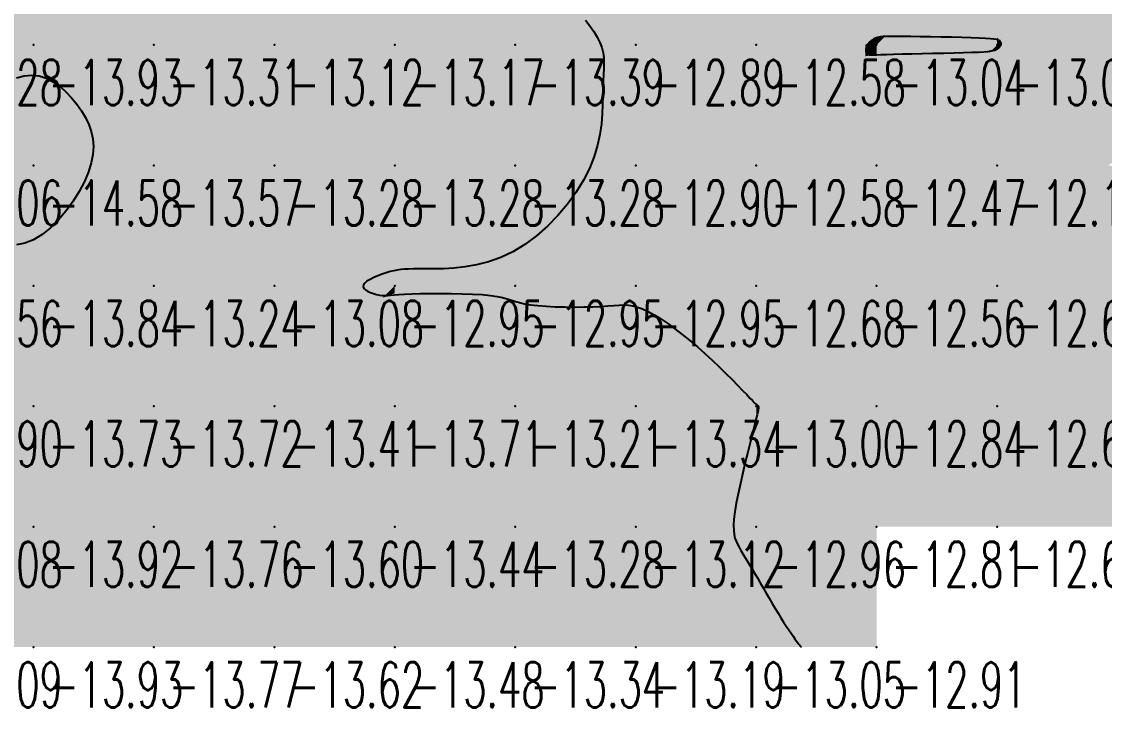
# Model space of a CAD drawing. Header units: millimetres. Extents: x 88261 to 90953, y 390274 to 392322.
# Drawn here: x 90019.3 to 90109.2, y 390362.2 to 390419.2 of the extents above; entities that cross this region are included whole.
import ezdxf
from ezdxf.enums import TextEntityAlignment as Align

# ---------------------------------------------------------------- set-up
doc = ezdxf.new("R2010")
doc.units = ezdxf.units.MM
doc.header["$LTSCALE"] = 25
for name, color, linetype in [('CN_03_00', 7, 'Continuous'), ('COTEAlt', 7, 'Continuous'), ('TN_COLORIAGE', 7, 'Continuous')]:
    doc.layers.add(name, color=color, linetype=linetype)
doc.styles.add('Simplex 1.0', font='Simplex.shx', dxfattribs={"width": 0.99, "height": 2.5})
doc.styles.get("Standard").update_dxf_attribs({"font": 'times.ttf'})

# ---------------------------------------------------------------- blocks, each defined once
blk = doc.blocks.new('COTE')
at = {"color": 0}
blk.add_point((0, 0), dxfattribs=at)
at = {"layer": 'COTEAlt'}
blk.add_attdef('ALT', text='', height=3.75, dxfattribs=at).set_placement((1.25, -1.25), align=Align.TOP_LEFT)

msp = doc.modelspace()

# ---------------------------------------------------------------- linework, layer by layer
at = {"layer": 'CN_03_00', "flags": 128}
for points, elevation in [([(90066.069, 390419.299), (90066.444, 390418.821), (90066.775, 390418.35), (90067.054, 390417.89), (90067.275, 390417.445), (90067.432, 390417.016), (90067.534, 390416.596), (90067.589, 390416.174), (90067.609, 390415.74), (90067.603, 390415.281), (90067.581, 390414.788), (90067.554, 390414.25), (90067.532, 390413.657), (90067.519, 390413), (90067.504, 390412.281), (90067.47, 390411.507), (90067.399, 390410.683), (90067.275, 390409.813), (90067.08, 390408.905), (90066.798, 390407.962), (90066.41, 390406.99), (90065.906, 390405.997), (90065.293, 390405.001), (90064.585, 390404.021), (90063.793, 390403.077), (90062.932, 390402.189), (90062.013, 390401.376), (90061.051, 390400.659), (90060.058, 390400.057), (90059.048, 390399.584), (90058.036, 390399.229), (90057.039, 390398.975), (90056.073, 390398.806), (90055.154, 390398.704), (90054.299, 390398.653), (90053.524, 390398.635), (90052.845, 390398.635), (90052.274, 390398.637), (90051.796, 390398.636), (90051.394, 390398.629), (90051.049, 390398.614), (90050.743, 390398.588), (90050.457, 390398.548), (90050.172, 390398.492), (90049.871, 390398.415), (90049.539, 390398.317), (90049.19, 390398.201), (90048.838, 390398.069), (90048.501, 390397.926), (90048.196, 390397.774), (90047.94, 390397.619), (90047.748, 390397.462), (90047.639, 390397.309), (90047.624, 390397.161), (90047.691, 390397.022), (90047.827, 390396.894), (90048.014, 390396.777), (90048.238, 390396.675), (90048.483, 390396.589), (90048.732, 390396.521), (90048.972, 390396.472), (90049.191, 390396.444), (90049.404, 390396.435), (90049.63, 390396.441), (90049.89, 390396.457), (90050.201, 390396.482), (90050.585, 390396.511), (90051.061, 390396.541), (90051.649, 390396.568), (90052.359, 390396.59), (90053.167, 390396.604), (90054.039, 390396.61), (90054.941, 390396.604), (90055.84, 390396.586), (90056.703, 390396.555), (90057.495, 390396.509), (90058.183, 390396.446), (90058.745, 390396.365), (90059.201, 390396.271), (90059.583, 390396.167), (90059.924, 390396.058), (90060.255, 390395.949), (90060.609, 390395.843), (90061.017, 390395.746), (90061.512, 390395.661), (90062.115, 390395.593), (90062.809, 390395.541), (90063.567, 390395.505), (90064.362, 390395.483), (90065.167, 390395.476), (90065.953, 390395.481), (90066.696, 390395.498), (90067.366, 390395.527), (90067.944, 390395.565), (90068.443, 390395.604), (90068.879, 390395.634), (90069.274, 390395.647), (90069.645, 390395.631), (90070.012, 390395.579), (90070.393, 390395.479), (90070.808, 390395.323), (90071.271, 390395.104), (90071.779, 390394.825), (90072.325, 390394.49), (90072.902, 390394.105), (90073.502, 390393.677), (90074.118, 390393.209), (90074.743, 390392.708), (90075.37, 390392.179), (90075.99, 390391.629), (90076.597, 390391.069), (90077.181, 390390.511), (90077.733, 390389.968), (90078.246, 390389.454), (90078.711, 390388.98), (90079.119, 390388.559), (90079.461, 390388.204), (90079.733, 390387.923), (90079.94, 390387.711), (90080.092, 390387.558), (90080.199, 390387.453), (90080.269, 390387.388), (90080.312, 390387.35), (90080.337, 390387.332), (90080.354, 390387.323), (90080.37, 390387.314), (90080.387, 390387.303), (90080.403, 390387.287), (90080.417, 390387.265), (90080.428, 390387.236), (90080.435, 390387.196), (90080.438, 390387.146), (90080.435, 390387.082), (90080.426, 390387.002), (90080.407, 390386.893), (90080.374, 390386.743), (90080.327, 390386.536), (90080.26, 390386.261), (90080.171, 390385.902), (90080.057, 390385.447), (90079.914, 390384.882), (90079.743, 390384.2), (90079.55, 390383.424), (90079.344, 390382.584), (90079.137, 390381.711), (90078.938, 390380.833), (90078.755, 390379.981), (90078.6, 390379.185), (90078.481, 390378.475), (90078.407, 390377.873), (90078.375, 390377.37), (90078.381, 390376.951), (90078.421, 390376.599), (90078.491, 390376.297), (90078.586, 390376.03), (90078.703, 390375.78), (90078.837, 390375.533), (90078.985, 390375.273), (90079.146, 390374.999), (90079.318, 390374.708), (90079.503, 390374.4), (90079.698, 390374.074), (90079.905, 390373.73), (90080.121, 390373.367), (90080.348, 390372.983), (90080.583, 390372.58), (90080.825, 390372.161), (90081.072, 390371.733), (90081.322, 390371.303), (90081.572, 390370.874), (90081.82, 390370.454), (90082.064, 390370.049), (90082.301, 390369.664), (90082.529, 390369.304), (90082.747, 390368.972), (90082.952, 390368.667), (90083.143, 390368.392), (90083.316, 390368.146), (90083.471, 390367.931), (90083.605, 390367.748), (90083.716, 390367.597), (90083.803, 390367.479), (90083.869, 390367.39), (90083.916, 390367.327), (90083.947, 390367.284), (90083.967, 390367.258), (90083.976, 390367.245), (90083.98, 390367.24), (90083.98, 390367.239)], -13), ([(90018.844, 390414.499), (90019.468, 390414.663), (90020.097, 390414.727), (90020.715, 390414.661), (90021.313, 390414.474), (90021.888, 390414.183), (90022.434, 390413.806), (90022.946, 390413.358), (90023.42, 390412.857), (90023.851, 390412.32), (90024.235, 390411.764), (90024.565, 390411.202), (90024.836, 390410.632), (90025.04, 390410.047), (90025.171, 390409.442), (90025.221, 390408.81), (90025.185, 390408.145), (90025.054, 390407.441), (90024.823, 390406.691), (90024.487, 390405.896), (90024.057, 390405.075), (90023.546, 390404.254), (90022.968, 390403.461), (90022.337, 390402.719), (90021.666, 390402.056), (90020.968, 390401.498), (90020.258, 390401.07), (90019.547, 390400.791), (90018.839, 390400.654)], -14)]:
    msp.add_lwpolyline(points, dxfattribs=dict(at, elevation=elevation))
at = {"layer": 'CN_03_00', "elevation": -13, "flags": 128}
msp.add_lwpolyline([(90092.357, 390416.493), (90093.159, 390416.512), (90094.027, 390416.529), (90094.925, 390416.547), (90095.821, 390416.565), (90096.681, 390416.585), (90097.472, 390416.605), (90098.159, 390416.627), (90098.719, 390416.651), (90099.159, 390416.677), (90099.495, 390416.705), (90099.745, 390416.735), (90099.925, 390416.767), (90100.052, 390416.801), (90100.141, 390416.837), (90100.211, 390416.876), (90100.275, 390416.917), (90100.334, 390416.959), (90100.388, 390417.003), (90100.438, 390417.047), (90100.481, 390417.092), (90100.518, 390417.137), (90100.548, 390417.181), (90100.571, 390417.224), (90100.585, 390417.267), (90100.593, 390417.307), (90100.593, 390417.347), (90100.587, 390417.386), (90100.576, 390417.425), (90100.559, 390417.462), (90100.539, 390417.5), (90100.515, 390417.538), (90100.485, 390417.575), (90100.435, 390417.613), (90100.348, 390417.649), (90100.206, 390417.685), (90099.993, 390417.719), (90099.691, 390417.752), (90099.282, 390417.782), (90098.751, 390417.809), (90098.087, 390417.834), (90097.318, 390417.855), (90096.476, 390417.874), (90095.597, 390417.891), (90094.715, 390417.904), (90093.864, 390417.916), (90093.078, 390417.925), (90092.392, 390417.931), (90091.831, 390417.936), (90091.387, 390417.937), (90091.042, 390417.934), (90090.78, 390417.926), (90090.583, 390417.912), (90090.434, 390417.89), (90090.316, 390417.86), (90090.211, 390417.82), (90090.107, 390417.771), (90090.001, 390417.711), (90089.896, 390417.643), (90089.794, 390417.567), (90089.698, 390417.483), (90089.61, 390417.393), (90089.532, 390417.297), (90089.465, 390417.197), (90089.413, 390417.093), (90089.376, 390416.988), (90089.353, 390416.884), (90089.345, 390416.784), (90089.352, 390416.691), (90089.373, 390416.608), (90089.409, 390416.538), (90089.461, 390416.482), (90089.529, 390416.444), (90089.627, 390416.421), (90089.769, 390416.411), (90089.97, 390416.412), (90090.244, 390416.421), (90090.606, 390416.436), (90091.071, 390416.454), (90091.652, 390416.474), (90092.357, 390416.493)], close=True, dxfattribs=at)
at = {"layer": 'TN_COLORIAGE', "color": 221}
for points in [[(90018.291, 390417.239, -13.461), (90013.632, 390420.623, -13.461), (90020.249, 390417.239, -13.461), (90020.249, 390427.239, -13.461)], [(90020.249, 390417.239, -13), (90030.246, 390427.237, -13), (90020.249, 390427.239, -13), (90030.244, 390427.239, -13)], [(90020.249, 390417.239, -13), (90030.246, 390427.237, -13), (90030.249, 390417.239, -13), (90030.249, 390427.232, -13)], [(90036.069, 390423.06, -13.309), (90030.249, 390427.232, -13.309), (90030.249, 390417.239, -13.309)], [(90060.249, 390417.239, -13), (90060.249, 390424.591, -13), (90050.249, 390417.239, -13), (90055.704, 390422.694, -13)], [(90064.353, 390421.344, -13.389), (90060.249, 390424.591, -13.389), (90060.249, 390417.239, -13.389)], [(90030.249, 390417.239, -13), (90036.069, 390423.06, -13), (90040.249, 390417.239, -13), (90040.249, 390420.7, -13)], [(90050.249, 390421.208, -13.168), (90055.704, 390422.694, -13.168), (90050.249, 390417.239, -13.168)], [(90050.249, 390417.239, -13), (90050.249, 390421.208, -13), (90040.249, 390417.239, -13), (90043.399, 390420.39, -13)], [(90064.353, 390421.344, -13.389), (90067.98, 390417.239, -13.389), (90060.249, 390417.239, -13.389)], [(90043.399, 390420.39, -13.117), (90040.249, 390420.7, -13.117), (90040.249, 390417.239, -13.117)], [(90090.249, 390417.932, -13.043), (90089.311, 390417.239, -13.043), (90090.249, 390417.239, -13.043)], [(90090.249, 390417.239, -13), (90090.963, 390417.954, -13), (90100.249, 390417.239, -13), (90100.249, 390417.841, -13)], [(90090.249, 390417.932, -13.043), (90090.963, 390417.954, -13.043), (90090.249, 390417.239, -13.043)], [(90100.546, 390417.536, -13.036), (90100.249, 390417.841, -13.036), (90100.249, 390417.239, -13.036)], [(90100.546, 390417.536, -13.036), (90100.658, 390417.239, -13.036), (90100.249, 390417.239, -13.036)], [(90014.792, 390411.783, -13.933), (90018.291, 390417.239, -13.933), (90020.249, 390417.239, -13.933)], [(90014.792, 390411.783, -13.933), (90020.249, 390416.197, -13.933), (90020.249, 390417.239, -13.933)], [(90020.249, 390416.197, -13.309), (90024.797, 390411.787, -13.309), (90020.249, 390417.239, -13.309), (90030.249, 390417.239, -13.309)], [(90025.973, 390407.239, -13.309), (90024.797, 390411.787, -13.309), (90030.249, 390407.239, -13.309), (90030.249, 390417.239, -13.309)], [(90030.249, 390407.239, -13.117), (90040.249, 390407.239, -13.117), (90040.249, 390417.239, -13.117)], [(90030.249, 390417.239, -13.117), (90030.249, 390407.239, -13.117), (90040.249, 390417.239, -13.117)], [(90040.249, 390407.239, -13.168), (90050.249, 390407.239, -13.168), (90050.249, 390417.239, -13.168)], [(90040.249, 390417.239, -13.168), (90040.249, 390407.239, -13.168), (90050.249, 390417.239, -13.168)], [(90050.249, 390407.239, -13.389), (90060.249, 390407.239, -13.389), (90060.249, 390417.239, -13.389)], [(90050.249, 390417.239, -13.389), (90050.249, 390407.239, -13.389), (90060.249, 390417.239, -13.389)], [(90060.249, 390417.239, -13), (90067.98, 390417.239, -13), (90060.249, 390407.239, -13), (90067.375, 390414.366, -13)], [(90089.311, 390417.239, -13.043), (90089.301, 390416.292, -13.043), (90090.249, 390417.239, -13.043)], [(90090.249, 390416.487, -13.043), (90089.301, 390416.292, -13.043), (90090.249, 390417.239, -13.043)], [(90090.249, 390417.239, -13), (90090.249, 390416.487, -13), (90100.249, 390417.239, -13), (90099.614, 390416.605, -13)], [(90100.249, 390416.853, -13.036), (90099.614, 390416.605, -13.036), (90100.249, 390417.239, -13.036)], [(90100.249, 390416.853, -13.036), (90100.658, 390417.239, -13.036), (90100.249, 390417.239, -13.036)], [(90067.375, 390414.366, -13.283), (90067.71, 390407.239, -13.283), (90060.249, 390407.239, -13.283)], [(90020.249, 390399.402, -13.57), (90025.973, 390407.239, -13.57), (90020.249, 390397.239, -13.57), (90030.249, 390407.239, -13.57)], [(90020.249, 390397.239, -13.57), (90030.249, 390397.239, -13.57), (90030.249, 390407.239, -13.57)], [(90030.249, 390407.239, -13.276), (90030.249, 390397.239, -13.276), (90040.249, 390407.239, -13.276)], [(90030.249, 390397.239, -13.276), (90040.249, 390397.239, -13.276), (90040.249, 390407.239, -13.276)], [(90040.249, 390407.239, -13.278), (90040.249, 390397.239, -13.278), (90050.249, 390407.239, -13.278)], [(90050.249, 390407.239, -13), (90050.249, 390398.654, -13), (90040.249, 390397.239, -13), (90046.584, 390397.239, -13)], [(90060.249, 390407.239, -13), (90051.644, 390398.634, -13), (90050.249, 390407.239, -13), (90050.249, 390398.654, -13)], [(90051.644, 390398.634, -13.283), (90060.249, 390398.617, -13.283), (90060.249, 390407.239, -13.283)], [(90067.71, 390407.239, -13.283), (90060.249, 390398.617, -13.283), (90060.249, 390407.239, -13.283)], [(90020.249, 390399.402, -13.56), (90014.58, 390401.57, -13.56), (90020.249, 390397.239, -13.56), (90010.249, 390397.239, -13.56)], [(90010.249, 390387.239, -13.841), (90020.249, 390387.239, -13.841), (90020.249, 390397.239, -13.841)], [(90010.249, 390397.239, -13.841), (90010.249, 390387.239, -13.841), (90020.249, 390397.239, -13.841)], [(90020.249, 390397.239, -13.242), (90020.249, 390387.239, -13.242), (90030.249, 390397.239, -13.242)], [(90020.249, 390387.239, -13.242), (90030.249, 390387.239, -13.242), (90030.249, 390397.239, -13.242)], [(90030.249, 390397.239, -13.079), (90030.249, 390387.239, -13.079), (90040.249, 390397.239, -13.079)], [(90030.249, 390387.239, -13.079), (90040.249, 390387.239, -13.079), (90040.249, 390397.239, -13.079)], [(90040.249, 390387.239, -13), (90049.25, 390396.24, -13), (90040.249, 390397.239, -13), (90046.584, 390397.239, -13)], [(90050.249, 390387.239, -13), (90050.249, 390396.632, -13), (90040.249, 390387.239, -13), (90049.25, 390396.24, -13)], [(90050.249, 390396.632, -13.709), (90059.65, 390396.641, -13.709), (90050.249, 390387.239, -13.709)], [(90050.249, 390387.239, -13), (90059.65, 390396.641, -13), (90060.249, 390387.239, -13), (90060.249, 390395.478, -13)], [(90070.249, 390387.239, -13), (90070.249, 390396.026, -13), (90060.249, 390387.239, -13), (90068.424, 390395.415, -13)], [(90075.43, 390392.421, -13.342), (90070.249, 390396.026, -13.342), (90070.249, 390387.239, -13.342)], [(90068.424, 390395.415, -13.211), (90060.249, 390395.478, -13.211), (90060.249, 390387.239, -13.211)], [(90070.249, 390387.239, -13), (90075.43, 390392.421, -13), (90080.249, 390387.239, -13), (90080.249, 390387.367, -13)], [(90010.249, 390381.442, -13.732), (90012.442, 390379.432, -13.732), (90010.249, 390387.239, -13.732), (90020.249, 390387.239, -13.732)], [(90014.98, 390377.239, -13.732), (90012.442, 390379.432, -13.732), (90020.249, 390377.239, -13.732), (90020.249, 390387.239, -13.732)], [(90020.249, 390377.239, -13.719), (90030.249, 390377.239, -13.719), (90030.249, 390387.239, -13.719)], [(90020.249, 390387.239, -13.719), (90020.249, 390377.239, -13.719), (90030.249, 390387.239, -13.719)], [(90030.249, 390387.239, -13.413), (90030.249, 390377.239, -13.413), (90040.249, 390387.239, -13.413)], [(90030.249, 390377.239, -13.413), (90040.249, 390377.239, -13.413), (90040.249, 390387.239, -13.413)], [(90040.249, 390387.239, -13.709), (90040.249, 390377.239, -13.709), (90050.249, 390387.239, -13.709)], [(90040.249, 390377.239, -13.709), (90050.249, 390377.239, -13.709), (90050.249, 390387.239, -13.709)], [(90050.249, 390387.239, -13.211), (90050.249, 390377.239, -13.211), (90060.249, 390387.239, -13.211)], [(90050.249, 390377.239, -13.211), (90060.249, 390377.239, -13.211), (90060.249, 390387.239, -13.211)], [(90060.249, 390387.239, -13.342), (90060.249, 390377.239, -13.342), (90070.249, 390387.239, -13.342)], [(90060.249, 390377.239, -13.342), (90070.249, 390377.239, -13.342), (90070.249, 390387.239, -13.342)], [(90070.249, 390387.239, -13.004), (90070.249, 390377.239, -13.004), (90080.249, 390387.239, -13.004)], [(90070.249, 390377.239, -13), (90077.985, 390377.239, -13), (90080.249, 390387.239, -13), (90080.249, 390386.203, -13)], [(90080.342, 390387.333, -13.004), (90080.249, 390387.367, -13.004), (90080.249, 390387.239, -13.004)], [(90080.342, 390387.333, -13.004), (90080.505, 390387.239, -13.004), (90080.249, 390387.239, -13.004)], [(90080.505, 390387.239, -13.004), (90080.249, 390386.203, -13.004), (90080.249, 390387.239, -13.004)], [(90014.98, 390377.239, -13.916), (90015.387, 390372.378, -13.916), (90020.249, 390377.239, -13.916)], [(90015.883, 390367.239, -13.916), (90015.387, 390372.378, -13.916), (90020.249, 390367.239, -13.916), (90020.249, 390377.239, -13.916)], [(90020.249, 390377.239, -13.757), (90020.249, 390367.239, -13.757), (90030.249, 390377.239, -13.757)], [(90020.249, 390367.239, -13.757), (90030.249, 390367.239, -13.757), (90030.249, 390377.239, -13.757)], [(90030.249, 390377.239, -13.598), (90030.249, 390367.239, -13.598), (90040.249, 390377.239, -13.598)], [(90030.249, 390367.239, -13.598), (90040.249, 390367.239, -13.598), (90040.249, 390377.239, -13.598)], [(90040.249, 390377.239, -13.439), (90040.249, 390367.239, -13.439), (90050.249, 390377.239, -13.439)], [(90040.249, 390367.239, -13.439), (90050.249, 390367.239, -13.439), (90050.249, 390377.239, -13.439)], [(90050.249, 390377.239, -13.28), (90050.249, 390367.239, -13.28), (90060.249, 390377.239, -13.28)], [(90050.249, 390367.239, -13.28), (90060.249, 390367.239, -13.28), (90060.249, 390377.239, -13.28)], [(90060.249, 390377.239, -13.122), (90060.249, 390367.239, -13.122), (90070.249, 390377.239, -13.122)], [(90060.249, 390367.239, -13.122), (90070.249, 390367.239, -13.122), (90070.249, 390377.239, -13.122)], [(90070.249, 390367.239, -13), (90078.697, 390375.688, -13), (90070.249, 390377.239, -13), (90077.985, 390377.239, -13)], [(90070.249, 390367.239, -13), (90078.697, 390375.688, -13), (90080.249, 390367.239, -13), (90080.249, 390373.207, -13)], [(90082.394, 390369.385, -13.053), (90080.249, 390373.207, -13.053), (90080.249, 390367.239, -13.053)], [(90082.394, 390369.385, -13.053), (90083.98, 390367.239, -13.053), (90080.249, 390367.239, -13.053)]]:
    msp.add_solid(points, dxfattribs=at)
at = {"layer": 'TN_COLORIAGE', "color": 211}
for points in [[(90067.98, 390417.239, -12.442), (90064.353, 390421.344, -12.442), (90070.249, 390417.239, -12.442), (90070.249, 390427.239, -12.442)], [(90070.249, 390417.239, -12.241), (90080.249, 390417.239, -12.241), (90080.249, 390427.239, -12.241)], [(90070.249, 390427.239, -12.241), (90070.249, 390417.239, -12.241), (90080.249, 390427.239, -12.241)], [(90089.311, 390417.239, -12.416), (90090.249, 390417.932, -12.416), (90080.249, 390417.239, -12.416), (90090.249, 390427.239, -12.416)], [(90080.249, 390427.239, -12.416), (90080.249, 390417.239, -12.416), (90090.249, 390427.239, -12.416)], [(90090.963, 390417.954, -12.416), (90090.249, 390417.932, -12.416), (90100.249, 390427.239, -12.416), (90090.249, 390427.239, -12.416)], [(90100.249, 390417.841, -12.435), (90090.963, 390417.954, -12.435), (90100.249, 390427.239, -12.435)], [(90100.249, 390417.841, -12), (90100.546, 390417.536, -12), (90100.249, 390427.239, -12), (90108.753, 390425.744, -12)], [(90100.658, 390417.239, -12), (90100.546, 390417.536, -12), (90110.249, 390417.239, -12), (90108.753, 390425.744, -12)], [(90108.753, 390425.744, -12.151), (90110.249, 390421.771, -12.151), (90110.249, 390417.239, -12.151)], [(90067.71, 390407.239, -12.886), (90067.375, 390414.366, -12.886), (90070.249, 390407.239, -12.886), (90070.249, 390417.239, -12.886)], [(90067.375, 390414.366, -12.886), (90067.98, 390417.239, -12.886), (90070.249, 390417.239, -12.886)], [(90070.249, 390417.239, -12.58), (90070.249, 390407.239, -12.58), (90080.249, 390417.239, -12.58)], [(90070.249, 390407.239, -12.58), (90080.249, 390407.239, -12.58), (90080.249, 390417.239, -12.58)], [(90089.301, 390416.292, -12.58), (90089.311, 390417.239, -12.58), (90080.249, 390407.239, -12.58), (90080.249, 390417.239, -12.58)], [(90099.614, 390416.605, -12.1), (90100.249, 390416.853, -12.1), (90090.249, 390407.239, -12.1), (90100.249, 390407.239, -12.1)], [(90099.614, 390416.605, -12.466), (90090.249, 390416.487, -12.466), (90090.249, 390407.239, -12.466)], [(90100.658, 390417.239, -12.1), (90100.249, 390416.853, -12.1), (90110.249, 390417.239, -12.1), (90100.249, 390407.239, -12.1)], [(90110.249, 390417.239, -12), (90110.249, 390407.765, -12), (90100.249, 390407.239, -12), (90109.474, 390407.239, -12)], [(90089.301, 390416.292, -12.466), (90090.249, 390416.487, -12.466), (90080.249, 390407.239, -12.466), (90090.249, 390407.239, -12.466)], [(90060.249, 390398.617, -12.904), (90067.71, 390407.239, -12.904), (90060.249, 390397.239, -12.904), (90070.249, 390407.239, -12.904)], [(90060.249, 390397.239, -12.904), (90070.249, 390397.239, -12.904), (90070.249, 390407.239, -12.904)], [(90070.249, 390407.239, -12.585), (90070.249, 390397.239, -12.585), (90080.249, 390407.239, -12.585)], [(90070.249, 390397.239, -12.585), (90080.249, 390397.239, -12.585), (90080.249, 390407.239, -12.585)], [(90080.249, 390407.239, -12.466), (90080.249, 390397.239, -12.466), (90090.249, 390407.239, -12.466)], [(90080.249, 390397.239, -12.466), (90090.249, 390397.239, -12.466), (90090.249, 390407.239, -12.466)], [(90090.249, 390397.239, -12.1), (90100.249, 390397.239, -12.1), (90100.249, 390407.239, -12.1)], [(90090.249, 390407.239, -12.1), (90090.249, 390397.239, -12.1), (90100.249, 390407.239, -12.1)], [(90100.249, 390397.239, -12), (90110.129, 390407.12, -12), (90100.249, 390407.239, -12), (90109.474, 390407.239, -12)], [(90100.249, 390397.239, -12), (90110.129, 390407.12, -12), (90110.249, 390397.239, -12), (90110.249, 390407.054, -12)], [(90046.584, 390397.239, -12.954), (90050.249, 390398.654, -12.954), (90050.249, 390397.239, -12.954)], [(90050.249, 390398.654, -12.954), (90051.644, 390398.634, -12.954), (90050.249, 390397.239, -12.954)], [(90060.249, 390398.617, -12.954), (90051.644, 390398.634, -12.954), (90060.249, 390397.239, -12.954), (90050.249, 390397.239, -12.954)], [(90046.584, 390397.239, -12.954), (90049.25, 390396.24, -12.954), (90050.249, 390397.239, -12.954)], [(90049.25, 390396.24, -12.954), (90050.249, 390396.632, -12.954), (90050.249, 390397.239, -12.954)], [(90059.65, 390396.641, -12.954), (90050.249, 390396.632, -12.954), (90060.249, 390397.239, -12.954), (90050.249, 390397.239, -12.954)], [(90060.249, 390395.478, -12.955), (90059.65, 390396.641, -12.955), (90060.249, 390397.239, -12.955)], [(90060.249, 390395.478, -12.953), (90068.424, 390395.415, -12.953), (90060.249, 390397.239, -12.953), (90070.249, 390397.239, -12.953)], [(90068.424, 390395.415, -12.953), (90070.249, 390396.026, -12.953), (90070.249, 390397.239, -12.953)], [(90070.249, 390396.026, -12.682), (90075.43, 390392.421, -12.682), (90070.249, 390397.239, -12.682), (90080.249, 390397.239, -12.682)], [(90080.249, 390387.367, -12.682), (90075.43, 390392.421, -12.682), (90080.249, 390397.239, -12.682)], [(90080.249, 390387.367, -12.564), (90080.342, 390387.333, -12.564), (90080.249, 390397.239, -12.564), (90090.249, 390397.239, -12.564)], [(90080.505, 390387.239, -12.564), (90080.342, 390387.333, -12.564), (90090.249, 390387.239, -12.564), (90090.249, 390397.239, -12.564)], [(90090.249, 390387.239, -12.693), (90100.249, 390387.239, -12.693), (90100.249, 390397.239, -12.693)], [(90090.249, 390397.239, -12.693), (90090.249, 390387.239, -12.693), (90100.249, 390397.239, -12.693)], [(90100.249, 390397.239, -12.444), (90100.249, 390387.239, -12.444), (90110.249, 390397.239, -12.444)], [(90100.249, 390387.239, -12.444), (90110.249, 390387.239, -12.444), (90110.249, 390397.239, -12.444)], [(90080.249, 390386.203, -12.844), (90080.505, 390387.239, -12.844), (90080.249, 390377.239, -12.844), (90090.249, 390387.239, -12.844)], [(90080.249, 390377.239, -12.844), (90090.249, 390377.239, -12.844), (90090.249, 390387.239, -12.844)], [(90090.249, 390377.239, -12.683), (90100.249, 390377.239, -12.683), (90100.249, 390387.239, -12.683)], [(90090.249, 390387.239, -12.683), (90090.249, 390377.239, -12.683), (90100.249, 390387.239, -12.683)], [(90100.249, 390387.239, -12.523), (90100.249, 390377.239, -12.523), (90110.249, 390387.239, -12.523)], [(90100.249, 390377.239, -12.523), (90110.249, 390377.239, -12.523), (90110.249, 390387.239, -12.523)], [(90080.249, 390386.203, -12.964), (90077.985, 390377.239, -12.964), (90080.249, 390377.239, -12.964)], [(90077.985, 390377.239, -12.964), (90078.697, 390375.688, -12.964), (90080.249, 390377.239, -12.964)], [(90080.249, 390373.207, -12.964), (90078.697, 390375.688, -12.964), (90080.249, 390377.239, -12.964)], [(90080.249, 390373.207, -12.807), (90082.394, 390369.385, -12.807), (90080.249, 390377.239, -12.807), (90090.249, 390377.239, -12.807)], [(90083.98, 390367.239, -12.807), (90082.394, 390369.385, -12.807), (90090.249, 390367.239, -12.807), (90090.249, 390377.239, -12.807)]]:
    msp.add_solid(points, dxfattribs=at)
at = {"layer": 'TN_COLORIAGE', "color": 231}
for points in [[(90020.249, 390407.239, -14), (90020.249, 390416.197, -14), (90010.249, 390407.239, -14), (90014.792, 390411.783, -14)], [(90024.797, 390411.787, -14.576), (90020.249, 390416.197, -14.576), (90020.249, 390407.239, -14.576)], [(90024.797, 390411.787, -14.576), (90025.973, 390407.239, -14.576), (90020.249, 390407.239, -14.576)], [(90020.249, 390407.239, -14), (90014.58, 390401.57, -14), (90010.249, 390407.239, -14), (90010.249, 390406.114, -14)], [(90014.58, 390401.57, -14.576), (90020.249, 390399.402, -14.576), (90020.249, 390407.239, -14.576)], [(90025.973, 390407.239, -14.576), (90020.249, 390399.402, -14.576), (90020.249, 390407.239, -14.576)]]:
    msp.add_solid(points, dxfattribs=at)

# ---------------------------------------------------------------- block references
at = {"layer": 'COTEAlt'}
ref = msp.add_blockref('COTE', (90010.249, 390417.239), dxfattribs=at)
ref.add_attrib('ALT', '-14.28', dxfattribs={"height": 3.75, "style": 'Simplex 1.0', "width": 0.6}).set_placement((90011.499, 390415.989), align=Align.TOP_LEFT)
ref = msp.add_blockref('COTE', (90020.249, 390417.239), dxfattribs=at)
ref.add_attrib('ALT', '-13.93', dxfattribs={"height": 3.75, "style": 'Simplex 1.0', "width": 0.6}).set_placement((90021.499, 390415.989), align=Align.TOP_LEFT)
ref = msp.add_blockref('COTE', (90030.249, 390417.239), dxfattribs=at)
ref.add_attrib('ALT', '-13.31', dxfattribs={"height": 3.75, "style": 'Simplex 1.0', "width": 0.6}).set_placement((90031.499, 390415.989), align=Align.TOP_LEFT)
ref = msp.add_blockref('COTE', (90040.249, 390417.239), dxfattribs=at)
ref.add_attrib('ALT', '-13.12', dxfattribs={"height": 3.75, "style": 'Simplex 1.0', "width": 0.6}).set_placement((90041.499, 390415.989), align=Align.TOP_LEFT)
ref = msp.add_blockref('COTE', (90050.249, 390417.239), dxfattribs=at)
ref.add_attrib('ALT', '-13.17', dxfattribs={"height": 3.75, "style": 'Simplex 1.0', "width": 0.6}).set_placement((90051.499, 390415.989), align=Align.TOP_LEFT)
ref = msp.add_blockref('COTE', (90060.249, 390417.239), dxfattribs=at)
ref.add_attrib('ALT', '-13.39', dxfattribs={"height": 3.75, "style": 'Simplex 1.0', "width": 0.6}).set_placement((90061.499, 390415.989), align=Align.TOP_LEFT)
ref = msp.add_blockref('COTE', (90070.249, 390417.239), dxfattribs=at)
ref.add_attrib('ALT', '-12.89', dxfattribs={"height": 3.75, "style": 'Simplex 1.0', "width": 0.6}).set_placement((90071.499, 390415.989), align=Align.TOP_LEFT)
ref = msp.add_blockref('COTE', (90080.249, 390417.239), dxfattribs=at)
ref.add_attrib('ALT', '-12.58', dxfattribs={"height": 3.75, "style": 'Simplex 1.0', "width": 0.6}).set_placement((90081.499, 390415.989), align=Align.TOP_LEFT)
ref = msp.add_blockref('COTE', (90090.249, 390417.239), dxfattribs=at)
ref.add_attrib('ALT', '-13.04', dxfattribs={"height": 3.75, "style": 'Simplex 1.0', "width": 0.6}).set_placement((90091.499, 390415.989), align=Align.TOP_LEFT)
ref = msp.add_blockref('COTE', (90100.249, 390417.239), dxfattribs=at)
ref.add_attrib('ALT', '-13.04', dxfattribs={"height": 3.75, "style": 'Simplex 1.0', "width": 0.6}).set_placement((90101.499, 390415.989), align=Align.TOP_LEFT)
ref = msp.add_blockref('COTE', (90010.249, 390407.239), dxfattribs=at)
ref.add_attrib('ALT', '-14.06', dxfattribs={"height": 3.75, "style": 'Simplex 1.0', "width": 0.6}).set_placement((90011.499, 390405.989), align=Align.TOP_LEFT)
ref = msp.add_blockref('COTE', (90020.249, 390407.239), dxfattribs=at)
ref.add_attrib('ALT', '-14.58', dxfattribs={"height": 3.75, "style": 'Simplex 1.0', "width": 0.6}).set_placement((90021.499, 390405.989), align=Align.TOP_LEFT)
ref = msp.add_blockref('COTE', (90030.249, 390407.239), dxfattribs=at)
ref.add_attrib('ALT', '-13.57', dxfattribs={"height": 3.75, "style": 'Simplex 1.0', "width": 0.6}).set_placement((90031.499, 390405.989), align=Align.TOP_LEFT)
ref = msp.add_blockref('COTE', (90040.249, 390407.239), dxfattribs=at)
ref.add_attrib('ALT', '-13.28', dxfattribs={"height": 3.75, "style": 'Simplex 1.0', "width": 0.6}).set_placement((90041.499, 390405.989), align=Align.TOP_LEFT)
ref = msp.add_blockref('COTE', (90050.249, 390407.239), dxfattribs=at)
ref.add_attrib('ALT', '-13.28', dxfattribs={"height": 3.75, "style": 'Simplex 1.0', "width": 0.6}).set_placement((90051.499, 390405.989), align=Align.TOP_LEFT)
ref = msp.add_blockref('COTE', (90060.249, 390407.239), dxfattribs=at)
ref.add_attrib('ALT', '-13.28', dxfattribs={"height": 3.75, "style": 'Simplex 1.0', "width": 0.6}).set_placement((90061.499, 390405.989), align=Align.TOP_LEFT)
ref = msp.add_blockref('COTE', (90070.249, 390407.239), dxfattribs=at)
ref.add_attrib('ALT', '-12.90', dxfattribs={"height": 3.75, "style": 'Simplex 1.0', "width": 0.6}).set_placement((90071.499, 390405.989), align=Align.TOP_LEFT)
ref = msp.add_blockref('COTE', (90080.249, 390407.239), dxfattribs=at)
ref.add_attrib('ALT', '-12.58', dxfattribs={"height": 3.75, "style": 'Simplex 1.0', "width": 0.6}).set_placement((90081.499, 390405.989), align=Align.TOP_LEFT)
ref = msp.add_blockref('COTE', (90090.249, 390407.239), dxfattribs=at)
ref.add_attrib('ALT', '-12.47', dxfattribs={"height": 3.75, "style": 'Simplex 1.0', "width": 0.6}).set_placement((90091.499, 390405.989), align=Align.TOP_LEFT)
ref = msp.add_blockref('COTE', (90100.249, 390407.239), dxfattribs=at)
ref.add_attrib('ALT', '-12.10', dxfattribs={"height": 3.75, "style": 'Simplex 1.0', "width": 0.6}).set_placement((90101.499, 390405.989), align=Align.TOP_LEFT)
ref = msp.add_blockref('COTE', (90010.249, 390397.239), dxfattribs=at)
ref.add_attrib('ALT', '-13.56', dxfattribs={"height": 3.75, "style": 'Simplex 1.0', "width": 0.6}).set_placement((90011.499, 390395.989), align=Align.TOP_LEFT)
ref = msp.add_blockref('COTE', (90020.249, 390397.239), dxfattribs=at)
ref.add_attrib('ALT', '-13.84', dxfattribs={"height": 3.75, "style": 'Simplex 1.0', "width": 0.6}).set_placement((90021.499, 390395.989), align=Align.TOP_LEFT)
ref = msp.add_blockref('COTE', (90030.249, 390397.239), dxfattribs=at)
ref.add_attrib('ALT', '-13.24', dxfattribs={"height": 3.75, "style": 'Simplex 1.0', "width": 0.6}).set_placement((90031.499, 390395.989), align=Align.TOP_LEFT)
ref = msp.add_blockref('COTE', (90040.249, 390397.239), dxfattribs=at)
ref.add_attrib('ALT', '-13.08', dxfattribs={"height": 3.75, "style": 'Simplex 1.0', "width": 0.6}).set_placement((90041.499, 390395.989), align=Align.TOP_LEFT)
ref = msp.add_blockref('COTE', (90050.249, 390397.239), dxfattribs=at)
ref.add_attrib('ALT', '-12.95', dxfattribs={"height": 3.75, "style": 'Simplex 1.0', "width": 0.6}).set_placement((90051.499, 390395.989), align=Align.TOP_LEFT)
ref = msp.add_blockref('COTE', (90060.249, 390397.239), dxfattribs=at)
ref.add_attrib('ALT', '-12.95', dxfattribs={"height": 3.75, "style": 'Simplex 1.0', "width": 0.6}).set_placement((90061.499, 390395.989), align=Align.TOP_LEFT)
ref = msp.add_blockref('COTE', (90070.249, 390397.239), dxfattribs=at)
ref.add_attrib('ALT', '-12.95', dxfattribs={"height": 3.75, "style": 'Simplex 1.0', "width": 0.6}).set_placement((90071.499, 390395.989), align=Align.TOP_LEFT)
ref = msp.add_blockref('COTE', (90080.249, 390397.239), dxfattribs=at)
ref.add_attrib('ALT', '-12.68', dxfattribs={"height": 3.75, "style": 'Simplex 1.0', "width": 0.6}).set_placement((90081.499, 390395.989), align=Align.TOP_LEFT)
ref = msp.add_blockref('COTE', (90090.249, 390397.239), dxfattribs=at)
ref.add_attrib('ALT', '-12.56', dxfattribs={"height": 3.75, "style": 'Simplex 1.0', "width": 0.6}).set_placement((90091.499, 390395.989), align=Align.TOP_LEFT)
ref = msp.add_blockref('COTE', (90100.249, 390397.239), dxfattribs=at)
ref.add_attrib('ALT', '-12.69', dxfattribs={"height": 3.75, "style": 'Simplex 1.0', "width": 0.6}).set_placement((90101.499, 390395.989), align=Align.TOP_LEFT)
ref = msp.add_blockref('COTE', (90010.249, 390387.239), dxfattribs=at)
ref.add_attrib('ALT', '-13.90', dxfattribs={"height": 3.75, "style": 'Simplex 1.0', "width": 0.6}).set_placement((90011.499, 390385.989), align=Align.TOP_LEFT)
ref = msp.add_blockref('COTE', (90020.249, 390387.239), dxfattribs=at)
ref.add_attrib('ALT', '-13.73', dxfattribs={"height": 3.75, "style": 'Simplex 1.0', "width": 0.6}).set_placement((90021.499, 390385.989), align=Align.TOP_LEFT)
ref = msp.add_blockref('COTE', (90030.249, 390387.239), dxfattribs=at)
ref.add_attrib('ALT', '-13.72', dxfattribs={"height": 3.75, "style": 'Simplex 1.0', "width": 0.6}).set_placement((90031.499, 390385.989), align=Align.TOP_LEFT)
ref = msp.add_blockref('COTE', (90040.249, 390387.239), dxfattribs=at)
ref.add_attrib('ALT', '-13.41', dxfattribs={"height": 3.75, "style": 'Simplex 1.0', "width": 0.6}).set_placement((90041.499, 390385.989), align=Align.TOP_LEFT)
ref = msp.add_blockref('COTE', (90050.249, 390387.239), dxfattribs=at)
ref.add_attrib('ALT', '-13.71', dxfattribs={"height": 3.75, "style": 'Simplex 1.0', "width": 0.6}).set_placement((90051.499, 390385.989), align=Align.TOP_LEFT)
ref = msp.add_blockref('COTE', (90060.249, 390387.239), dxfattribs=at)
ref.add_attrib('ALT', '-13.21', dxfattribs={"height": 3.75, "style": 'Simplex 1.0', "width": 0.6}).set_placement((90061.499, 390385.989), align=Align.TOP_LEFT)
ref = msp.add_blockref('COTE', (90070.249, 390387.239), dxfattribs=at)
ref.add_attrib('ALT', '-13.34', dxfattribs={"height": 3.75, "style": 'Simplex 1.0', "width": 0.6}).set_placement((90071.499, 390385.989), align=Align.TOP_LEFT)
ref = msp.add_blockref('COTE', (90080.249, 390387.239), dxfattribs=at)
ref.add_attrib('ALT', '-13.00', dxfattribs={"height": 3.75, "style": 'Simplex 1.0', "width": 0.6}).set_placement((90081.499, 390385.989), align=Align.TOP_LEFT)
ref = msp.add_blockref('COTE', (90090.249, 390387.239), dxfattribs=at)
ref.add_attrib('ALT', '-12.84', dxfattribs={"height": 3.75, "style": 'Simplex 1.0', "width": 0.6}).set_placement((90091.499, 390385.989), align=Align.TOP_LEFT)
ref = msp.add_blockref('COTE', (90100.249, 390387.239), dxfattribs=at)
ref.add_attrib('ALT', '-12.68', dxfattribs={"height": 3.75, "style": 'Simplex 1.0', "width": 0.6}).set_placement((90101.499, 390385.989), align=Align.TOP_LEFT)
ref = msp.add_blockref('COTE', (90010.249, 390377.239), dxfattribs=at)
ref.add_attrib('ALT', '-14.08', dxfattribs={"height": 3.75, "style": 'Simplex 1.0', "width": 0.6}).set_placement((90011.499, 390375.989), align=Align.TOP_LEFT)
ref = msp.add_blockref('COTE', (90020.249, 390377.239), dxfattribs=at)
ref.add_attrib('ALT', '-13.92', dxfattribs={"height": 3.75, "style": 'Simplex 1.0', "width": 0.6}).set_placement((90021.499, 390375.989), align=Align.TOP_LEFT)
ref = msp.add_blockref('COTE', (90030.249, 390377.239), dxfattribs=at)
ref.add_attrib('ALT', '-13.76', dxfattribs={"height": 3.75, "style": 'Simplex 1.0', "width": 0.6}).set_placement((90031.499, 390375.989), align=Align.TOP_LEFT)
ref = msp.add_blockref('COTE', (90040.249, 390377.239), dxfattribs=at)
ref.add_attrib('ALT', '-13.60', dxfattribs={"height": 3.75, "style": 'Simplex 1.0', "width": 0.6}).set_placement((90041.499, 390375.989), align=Align.TOP_LEFT)
ref = msp.add_blockref('COTE', (90050.249, 390377.239), dxfattribs=at)
ref.add_attrib('ALT', '-13.44', dxfattribs={"height": 3.75, "style": 'Simplex 1.0', "width": 0.6}).set_placement((90051.499, 390375.989), align=Align.TOP_LEFT)
ref = msp.add_blockref('COTE', (90060.249, 390377.239), dxfattribs=at)
ref.add_attrib('ALT', '-13.28', dxfattribs={"height": 3.75, "style": 'Simplex 1.0', "width": 0.6}).set_placement((90061.499, 390375.989), align=Align.TOP_LEFT)
ref = msp.add_blockref('COTE', (90070.249, 390377.239), dxfattribs=at)
ref.add_attrib('ALT', '-13.12', dxfattribs={"height": 3.75, "style": 'Simplex 1.0', "width": 0.6}).set_placement((90071.499, 390375.989), align=Align.TOP_LEFT)
ref = msp.add_blockref('COTE', (90080.249, 390377.239), dxfattribs=at)
ref.add_attrib('ALT', '-12.96', dxfattribs={"height": 3.75, "style": 'Simplex 1.0', "width": 0.6}).set_placement((90081.499, 390375.989), align=Align.TOP_LEFT)
ref = msp.add_blockref('COTE', (90090.249, 390377.239), dxfattribs=at)
ref.add_attrib('ALT', '-12.81', dxfattribs={"height": 3.75, "style": 'Simplex 1.0', "width": 0.6}).set_placement((90091.499, 390375.989), align=Align.TOP_LEFT)
ref = msp.add_blockref('COTE', (90100.249, 390377.239), dxfattribs=at)
ref.add_attrib('ALT', '-12.65', dxfattribs={"height": 3.75, "style": 'Simplex 1.0', "width": 0.6}).set_placement((90101.499, 390375.989), align=Align.TOP_LEFT)
ref = msp.add_blockref('COTE', (90010.249, 390367.239), dxfattribs=at)
ref.add_attrib('ALT', '-14.09', dxfattribs={"height": 3.75, "style": 'Simplex 1.0', "width": 0.6}).set_placement((90011.499, 390365.989), align=Align.TOP_LEFT)
ref = msp.add_blockref('COTE', (90020.249, 390367.239), dxfattribs=at)
ref.add_attrib('ALT', '-13.93', dxfattribs={"height": 3.75, "style": 'Simplex 1.0', "width": 0.6}).set_placement((90021.499, 390365.989), align=Align.TOP_LEFT)
ref = msp.add_blockref('COTE', (90030.249, 390367.239), dxfattribs=at)
ref.add_attrib('ALT', '-13.77', dxfattribs={"height": 3.75, "style": 'Simplex 1.0', "width": 0.6}).set_placement((90031.499, 390365.989), align=Align.TOP_LEFT)
ref = msp.add_blockref('COTE', (90040.249, 390367.239), dxfattribs=at)
ref.add_attrib('ALT', '-13.62', dxfattribs={"height": 3.75, "style": 'Simplex 1.0', "width": 0.6}).set_placement((90041.499, 390365.989), align=Align.TOP_LEFT)
ref = msp.add_blockref('COTE', (90050.249, 390367.239), dxfattribs=at)
ref.add_attrib('ALT', '-13.48', dxfattribs={"height": 3.75, "style": 'Simplex 1.0', "width": 0.6}).set_placement((90051.499, 390365.989), align=Align.TOP_LEFT)
ref = msp.add_blockref('COTE', (90060.249, 390367.239), dxfattribs=at)
ref.add_attrib('ALT', '-13.34', dxfattribs={"height": 3.75, "style": 'Simplex 1.0', "width": 0.6}).set_placement((90061.499, 390365.989), align=Align.TOP_LEFT)
ref = msp.add_blockref('COTE', (90070.249, 390367.239), dxfattribs=at)
ref.add_attrib('ALT', '-13.19', dxfattribs={"height": 3.75, "style": 'Simplex 1.0', "width": 0.6}).set_placement((90071.499, 390365.989), align=Align.TOP_LEFT)
ref = msp.add_blockref('COTE', (90080.249, 390367.239), dxfattribs=at)
ref.add_attrib('ALT', '-13.05', dxfattribs={"height": 3.75, "style": 'Simplex 1.0', "width": 0.6}).set_placement((90081.499, 390365.989), align=Align.TOP_LEFT)
ref = msp.add_blockref('COTE', (90090.249, 390367.239), dxfattribs=at)
ref.add_attrib('ALT', '-12.91', dxfattribs={"height": 3.75, "style": 'Simplex 1.0', "width": 0.6}).set_placement((90091.499, 390365.989), align=Align.TOP_LEFT)

doc.saveas('drawing.dxf')
